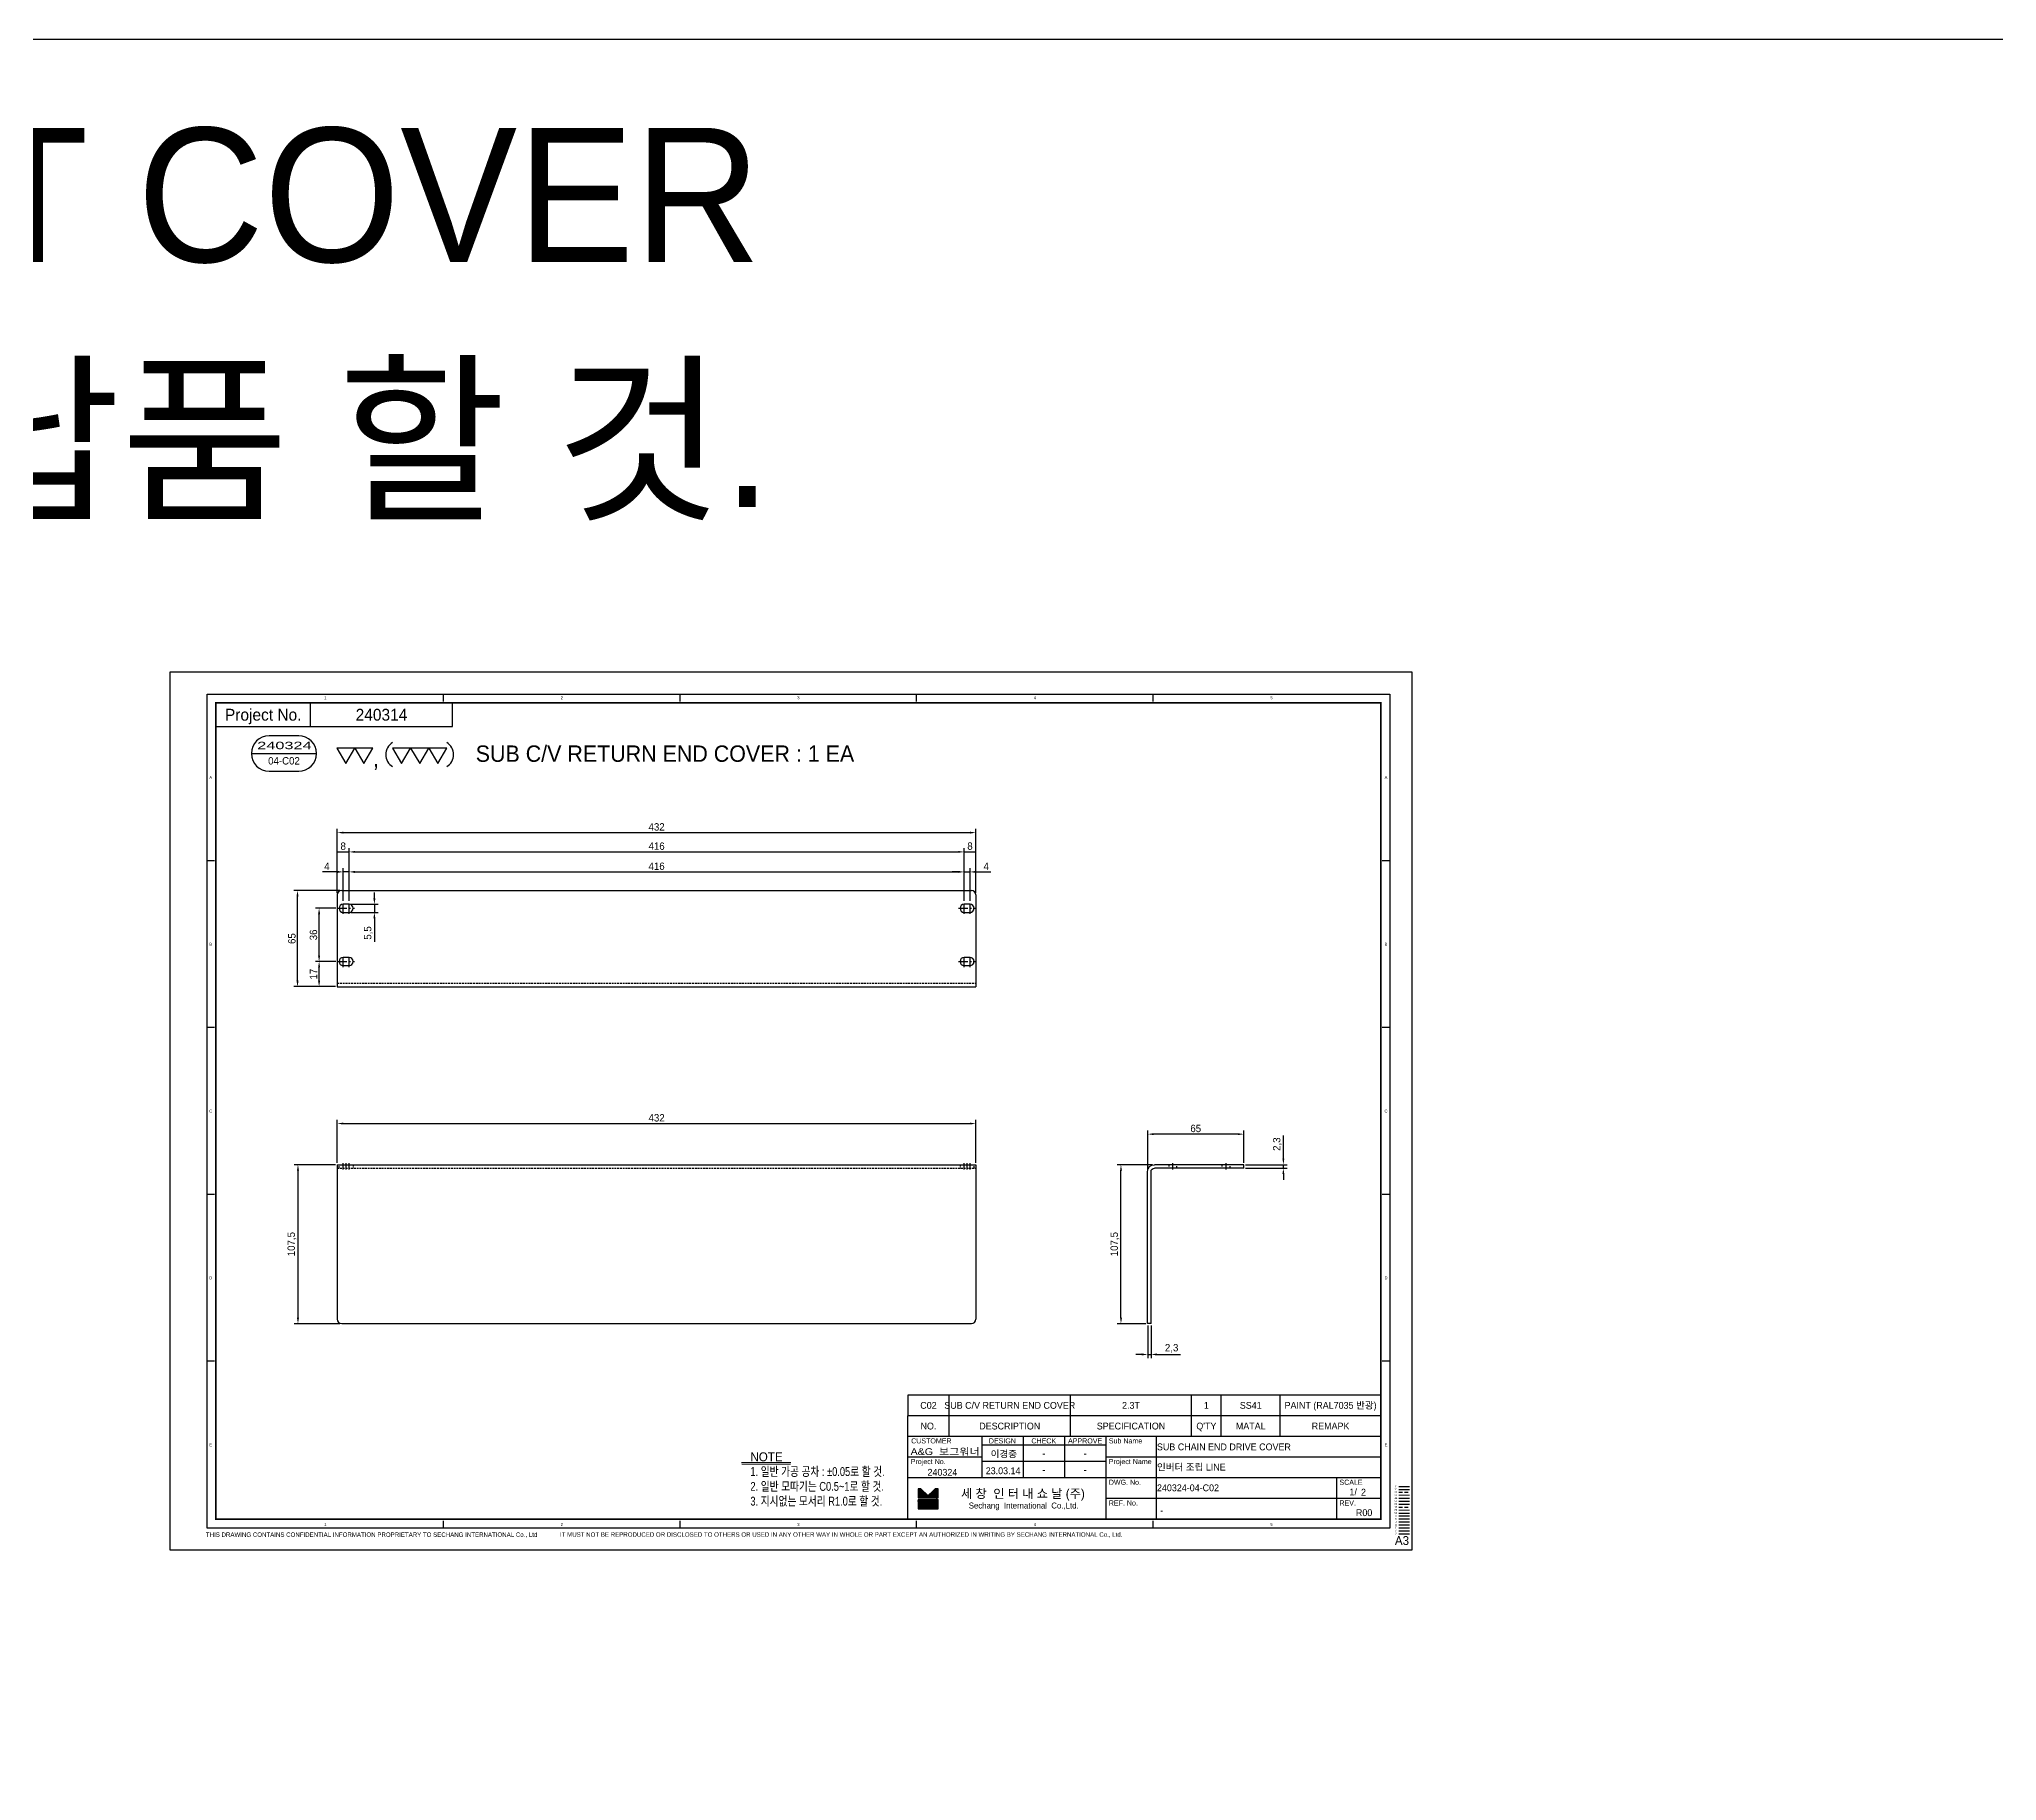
# Model space of a CAD drawing. Header units: inches. Extents: x 0 to 77285, y -118 to 40065.
# Drawn here: x 72683 to 74008, y 9072 to 10249 of the extents above; entities that cross this region are included whole.
import ezdxf
from ezdxf.enums import TextEntityAlignment as Align

# ---------------------------------------------------------------- set-up
doc = ezdxf.new("R2010")
doc.units = ezdxf.units.IN
doc.header["$LTSCALE"] = 5
doc.header["$MEASUREMENT"] = 0
for name, pattern in [('CENTER', [2, 1.25, -0.25, 0.25, -0.25]), ('HIDDEN', [0.375, 0.25, -0.125]), ('PHANTOM', [2.5, 1.25, -0.25, 0.25, -0.25, 0.25, -0.25])]:
    doc.linetypes.add(name, pattern=pattern)
for name, color, linetype in [('11', 1, 'CENTER'), ('22', 2, 'HIDDEN'), ('44', 4, 'Continuous'), ('55', 5, 'Continuous'), ('66', 6, 'PHANTOM'), ('77', 40, 'HIDDEN'), ('99', 181, 'Continuous'), ('A', 8, 'Continuous'), ('B', 123, 'Continuous'), ('D', 3, 'Continuous'), ('G', 231, 'Continuous'), ('T', 3, 'Continuous'), ('VV', 1, 'Continuous'), ('Y', 60, 'Continuous')]:
    doc.layers.add(name, color=color, linetype=linetype)
doc.layers.add('33', color=3, linetype='PHANTOM', lineweight=9)
doc.layers.add('88', color=35, linetype='Continuous', lineweight=5)
doc.styles.add('SCI', font='')
doc.styles.get('SCI').set_extended_font_data('Gulim')
doc.dimstyles.new('SCH', dxfattribs={"dimtxt": 2.5, "dimasz": 2, "dimexe": 1.25, "dimexo": 0.625, "dimtad": 1, "dimdec": 8, "dimtxsty": 'SCI', "dimcen": 2.5, "dimclrd": 4, "dimclre": 4, "dimclrt": 7, "dimadec": 8, "dimazin": 2, "dimtfac": 1, "dimtdec": 8, "dimtmove": 0, "dimatfit": 3, "dimfxl": 1, "dimarcsym": 0})

# ---------------------------------------------------------------- blocks, each defined once
blk = doc.blocks.new('J2')
for p, q in [((0, 2.25), (-2.6, 2.25)), ((-2.6, 2.25), (-1.3, 0)), ((-1.3, 0), (0, 2.25)), ((2.6, 2.25), (0, 2.25)), ((0, 2.25), (1.3, 0)), ((1.3, 0), (2.6, 2.25))]:
    blk.add_line(p, q)
blk = doc.blocks.new('J3')
for p, q in [((-3.9, 2.25), (-2.6, 0)), ((-1.3, 2.25), (-3.9, 2.25)), ((-2.6, 0), (-1.3, 2.25)), ((-1.3, 2.25), (0, 0)), ((1.3, 2.25), (-1.3, 2.25)), ((0, 0), (1.3, 2.25)), ((1.3, 2.25), (2.6, 0)), ((3.9, 2.25), (1.3, 2.25)), ((2.6, 0), (3.9, 2.25))]:
    blk.add_line(p, q)
blk = doc.blocks.new('A$C645fd8c3')
at = {"linetype": 'Continuous'}
h = blk.add_hatch(dxfattribs=at)
h.set_pattern_fill('ANSI31', color=5, scale=0.563055, style=0)
h.set_pattern_definition([(45, (-482.600826, -378.99261), (-0.04976753, 0.04976753), [])])
h.paths.add_polyline_path([(259.73, -279.27), (259.73, -276.17), (258.74, -276.17), (256.35, -278.56), (253.96, -276.17), (252.97, -276.17), (252.97, -279.27)])
h.paths.add_polyline_path([(252.97, -279.83), (252.97, -282.93), (259.73, -282.93), (259.73, -279.83)])
at = {"color": 2}
for p, q in [((12.5, -289.5), (12.5, -7.5)), ((12.5, -7.5), (412.5, -7.5)), ((92.5, -10), (92.5, -7.5)), ((172.5, -10), (172.5, -7.5)), ((252.5, -10), (252.5, -7.5)), ((332.5, -10), (332.5, -7.5)), ((412.5, -7.5), (412.5, -289.5)), ((15, -63.9), (12.5, -63.9)), ((412.5, -63.9), (410, -63.9)), ((15, -120.3), (12.5, -120.3)), ((412.5, -120.3), (410, -120.3)), ((15, -176.7), (12.5, -176.7)), ((412.5, -176.7), (410, -176.7)), ((15, -233.1), (12.5, -233.1)), ((412.5, -233.1), (410, -233.1)), ((412.5, -289.5), (12.5, -289.5)), ((92.5, -289.5), (92.5, -287)), ((172.5, -289.5), (172.5, -287)), ((252.5, -289.5), (252.5, -287)), ((332.5, -289.5), (332.5, -287))]:
    blk.add_line(p, q, dxfattribs=at)
at = {"color": 40}
for p, q in [((47.5, -18.5), (47.5, -10.5)), ((95.5, -18.5), (95.5, -10.5))]:
    blk.add_line(p, q, dxfattribs=at)
at = {"color": 7, "linetype": 'Continuous'}
blk.add_line((27.52, -27.62), (49.52, -27.62), dxfattribs=at)
for p, q in [((409.5, -244.5), (249.5, -244.5)), ((249.5, -244.5), (249.5, -251.5)), ((249.5, -286.5), (249.5, -251.5)), ((409.5, -251.5), (249.5, -251.5)), ((409.5, -258.5), (249.5, -258.5)), ((316.5, -261.5), (274.5, -261.5)), ((316.5, -258.5), (316.5, -286.5)), ((316.5, -267), (274.5, -267)), ((415.59, -275.4), (419.2, -275.4))]:
    blk.add_line(p, q)
at = {"color": 3}
for p, q in [((263.5, -251.5), (263.5, -244.5)), ((304.5, -251.5), (304.5, -244.5)), ((345.5, -251.5), (345.5, -244.5)), ((355.5, -251.5), (355.5, -244.5)), ((375.5, -251.5), (375.5, -244.5)), ((263.5, -258.5), (263.5, -251.5)), ((304.5, -258.5), (304.5, -251.5)), ((345.5, -258.5), (345.5, -251.5)), ((355.5, -258.5), (355.5, -251.5)), ((375.5, -258.5), (375.5, -251.5)), ((274.5, -258.5), (274.5, -272.5)), ((288.5, -258.5), (288.5, -272.5)), ((302.5, -258.5), (302.5, -272.5)), ((333.5, -258.5), (333.5, -286.5)), ((274.5, -265.5), (249.5, -265.5)), ((409.58, -265.5), (316.5, -265.5)), ((409.5, -272.5), (249.5, -272.5)), ((409.58, -279.5), (316.5, -279.5))]:
    blk.add_line(p, q, dxfattribs=at)
at = {"color": 5, "linetype": 'Continuous'}
for p, q in [((252.97, -276.17), (252.97, -279.27)), ((253.96, -276.17), (252.97, -276.17)), ((253.96, -276.17), (256.35, -278.56)), ((258.74, -276.17), (256.35, -278.56)), ((259.73, -276.17), (258.74, -276.17)), ((259.73, -279.27), (259.73, -276.17)), ((259.73, -279.27), (252.97, -279.27)), ((252.97, -279.83), (252.97, -282.93)), ((259.73, -279.83), (252.97, -279.83)), ((252.97, -282.93), (259.73, -282.93)), ((259.73, -282.93), (259.73, -279.83))]:
    blk.add_line(p, q, dxfattribs=at)
at = {"color": 40, "const_width": 0.5}
blk.add_lwpolyline([(15.5, -286.5), (15.5, -10.5), (409.5, -10.5), (409.5, -286.5)], close=True, dxfattribs=at)
at = {"color": 40}
blk.add_lwpolyline([(15.5, -18.5), (95.5, -18.5)], dxfattribs=at)
blk.add_lwpolyline([(33.52, -21.62, 1), (33.52, -33.62), (43.52, -33.62, 1), (43.52, -21.62)], format="xyb", close=True)
at = {"const_width": 0.257}
blk.add_lwpolyline([(193.31, -268.04), (209.91, -268.04)], dxfattribs=at)
at = {"color": 3}
blk.add_lwpolyline([(193.31, -267.35), (209.91, -267.35)], dxfattribs=at)
for centre, start, end in [((77.61, -27.99), 120, 240), ((91.22, -27.99), 300, 60)]:
    blk.add_arc(centre, 4.69, start, end)
at = {"layer": '11'}
blk.add_line((415.59, -276.4), (419.2, -276.4), dxfattribs=at)
at = {"layer": '22'}
blk.add_line((415.59, -277.4), (419.2, -277.4), dxfattribs=at)
at = {"layer": '33'}
blk.add_line((415.59, -278.4), (419.2, -278.4), dxfattribs=at)
at = {"layer": '44'}
blk.add_line((415.59, -279.4), (419.2, -279.4), dxfattribs=at)
at = {"layer": '55'}
blk.add_line((415.59, -280.4), (419.2, -280.4), dxfattribs=at)
at = {"layer": '66'}
blk.add_line((415.59, -281.4), (419.2, -281.4), dxfattribs=at)
at = {"layer": '77'}
blk.add_line((415.59, -282.4), (419.2, -282.4), dxfattribs=at)
at = {"layer": '88'}
blk.add_line((415.59, -283.4), (419.2, -283.4), dxfattribs=at)
at = {"layer": '99'}
blk.add_line((415.59, -284.4), (419.2, -284.4), dxfattribs=at)
at = {"layer": 'A'}
blk.add_line((415.59, -285.4), (419.2, -285.4), dxfattribs=at)
at = {"layer": 'B'}
blk.add_line((415.59, -286.4), (419.2, -286.4), dxfattribs=at)
at = {"layer": 'D'}
blk.add_line((415.59, -287.4), (419.2, -287.4), dxfattribs=at)
at = {"layer": 'Defpoints', "color": 1}
blk.add_lwpolyline([(0, -297), (0, 0), (420, 0), (420, -297)], close=True, dxfattribs=at)
at = {"layer": 'G'}
blk.add_line((415.59, -288.4), (419.2, -288.4), dxfattribs=at)
at = {"layer": 'T'}
for p, q in [((394.5, -272.5), (394.5, -286.5)), ((415.59, -289.4), (419.2, -289.4))]:
    blk.add_line(p, q, dxfattribs=at)
at = {"layer": 'VV'}
blk.add_line((415.59, -291.4), (419.2, -291.4), dxfattribs=at)
at = {"layer": 'Y'}
blk.add_line((415.59, -290.4), (419.2, -290.4), dxfattribs=at)
at = {"xscale": 2.34375, "yscale": 2.34375, "zscale": 2.34375}
for name, p in [('J2', (62.5, -31.03)), ('J3', (84.42, -31.03))]:
    blk.add_blockref(name, p, dxfattribs=at)
at = {"style": 'SCI'}
for s, height, p in [('Project No.', 4, (31.5, -14.5)), (',', 5.86, (69.61, -29.14)), ('NO.', 2.308, (256.5, -255)), ('DESCRIPTION', 2.3077, (284, -255)), ('SPECIFICATION', 2.3077, (325, -255)), ("Q'TY", 2.308, (350.5, -255)), ('MATAL', 2.308, (365.5, -255)), ('REMAPK', 2.308, (392.5, -255)), ('DESIGN', 1.731, (281.5, -260)), ('이경중', 2.308, (282, -264.44)), ('CHECK', 1.731, (295.5, -260)), ('-', 2.31, (295.5, -264.25)), ('APPROVE', 1.731, (309.5, -260)), ('-', 2.31, (309.5, -264.25)), ('세 창  인 터 내 쇼 날 (주)', 3.0296, (288.44, -277.82)), ('0', 0.6, (414.6, -275.37)), ('Sechang  International  Co.,Ltd.', 2.0198, (288.72, -281.87))]:
    blk.add_text(s, height=height, dxfattribs=at).set_placement(p, align=Align.MIDDLE_CENTER)
at = {"color": 2, "style": 'SCI'}
for s, p in [('1', (52.5, -8.75)), ('2', (132.5, -8.75)), ('3', (212.5, -8.75)), ('4', (292.5, -8.75)), ('5', (372.5, -8.75)), ('A', (13.75, -35.7)), ('A', (411.25, -35.7)), ('B', (13.75, -92.1)), ('B', (411.25, -92.1)), ('C', (13.75, -148.5)), ('C', (411.25, -148.5)), ('D', (13.75, -204.9)), ('D', (411.25, -204.9)), ('E', (13.75, -261.3)), ('E', (411.25, -261.3)), ('E', (411.25, -261.3)), ('1', (52.5, -288.25)), ('2', (132.5, -288.25)), ('3', (212.5, -288.25)), ('4', (292.5, -288.25)), ('5', (372.5, -288.25))]:
    blk.add_text(s, height=1, dxfattribs=at).set_placement(p, align=Align.MIDDLE_CENTER)
at = {"style": 'SCI'}
for s, height, p in [('CUSTOMER', 1.731, (250.65, -260)), ('Sub Name', 1.731, (317.5, -260)), ('Project No.', 1.7308, (250.5, -267)), ('Project Name', 1.7308, (317.5, -267)), ('DWG. No.', 1.731, (317.5, -274)), ('SCALE', 1.731, (395.5, -274)), ('REF. No.', 1.731, (317.5, -281)), ('REV.', 1.731, (395.5, -281))]:
    blk.add_text(s, height=height, dxfattribs=at).set_placement(p, align=Align.MIDDLE_LEFT)
at = {"color": 40, "style": 'SCI'}
for s, height, p in [('-', 2.31, (295.5, -269.75)), ('-', 2.31, (309.5, -269.75)), ('1/', 2.308, (400.15, -277.29))]:
    blk.add_text(s, height=height, dxfattribs=at).set_placement(p, align=Align.MIDDLE_CENTER)
at = {"color": 3, "linetype": 'Continuous', "style": 'SCI'}
for s, p in [('THIS DRAWING CONTAINS CONFIDENTIAL INFORMATION PROPRIETARY TO SECHANG INTERNATIONAL Co., Ltd  ', (12.11, -292.46)), ('IT MUST NOT BE REPRODUCED OR DISCLOSED TO OTHERS OR USED IN ANY OTHER WAY IN WHOLE OR PART EXCEPT AN AUTHORIZED IN WRITING BY SECHANG INTERNATIONAL Co., Ltd.', (131.88, -292.43))]:
    blk.add_text(s, height=1.5, dxfattribs=at).set_placement(p)
at = {"color": 2, "style": 'SCI'}
blk.add_text('A3', height=3, dxfattribs=at).set_placement((419.05, -296.11), align=Align.BOTTOM_RIGHT)
at = {"color": 40, "insert": (196.28, -263.89), "char_height": 3, "attachment_point": 1, "style": 'SCI'}
blk.add_mtext_dynamic_manual_height_columns('NOTE{\\W0.8;\\P1. 일반 가공 공차 : %%P0.05로 할 것.\\P2. 일반 모따기는 C0.5~1로 할 것.\\P3. 지시없는 모서리 R1.0로 할 것.}', width=205.982, gutter_width=1.29, heights=[0], dxfattribs=at)
at = {"layer": '11', "style": 'SCI'}
blk.add_text('11', height=0.6, dxfattribs=at).set_placement((414.6, -276.37), align=Align.MIDDLE_CENTER)
at = {"layer": '22', "style": 'SCI'}
blk.add_text('22', height=0.6, dxfattribs=at).set_placement((414.6, -277.37), align=Align.MIDDLE_CENTER)
at = {"layer": '33', "style": 'SCI'}
blk.add_text('33', height=0.6, dxfattribs=at).set_placement((414.6, -278.37), align=Align.MIDDLE_CENTER)
at = {"layer": '44', "style": 'SCI'}
blk.add_text('44', height=0.6, dxfattribs=at).set_placement((414.6, -279.37), align=Align.MIDDLE_CENTER)
at = {"layer": '55', "style": 'SCI'}
blk.add_text('55', height=0.6, dxfattribs=at).set_placement((414.6, -280.37), align=Align.MIDDLE_CENTER)
at = {"layer": '66', "style": 'SCI'}
blk.add_text('66', height=0.6, dxfattribs=at).set_placement((414.6, -281.37), align=Align.MIDDLE_CENTER)
at = {"layer": '77', "style": 'SCI'}
blk.add_text('77', height=0.6, dxfattribs=at).set_placement((414.6, -282.37), align=Align.MIDDLE_CENTER)
at = {"layer": '88', "style": 'SCI'}
blk.add_text('88', height=0.6, dxfattribs=at).set_placement((414.6, -283.37), align=Align.MIDDLE_CENTER)
at = {"layer": '99', "style": 'SCI'}
blk.add_text('99', height=0.6, dxfattribs=at).set_placement((414.6, -284.37), align=Align.MIDDLE_CENTER)
at = {"layer": 'A', "style": 'SCI'}
blk.add_text('A', height=0.6, dxfattribs=at).set_placement((414.6, -285.37), align=Align.MIDDLE_CENTER)
at = {"layer": 'B', "style": 'SCI'}
blk.add_text('B', height=0.6, dxfattribs=at).set_placement((414.6, -286.37), align=Align.MIDDLE_CENTER)
at = {"layer": 'D', "style": 'SCI'}
blk.add_text('D', height=0.6, dxfattribs=at).set_placement((414.6, -287.37), align=Align.MIDDLE_CENTER)
at = {"layer": 'G', "style": 'SCI'}
blk.add_text('G', height=0.6, dxfattribs=at).set_placement((414.6, -288.37), align=Align.MIDDLE_CENTER)
at = {"layer": 'T', "style": 'SCI'}
blk.add_text('T', height=0.6, dxfattribs=at).set_placement((414.6, -289.37), align=Align.MIDDLE_CENTER)
at = {"layer": 'VV', "style": 'SCI'}
blk.add_text('V', height=0.6, dxfattribs=at).set_placement((414.6, -291.37), align=Align.MIDDLE_CENTER)
at = {"layer": 'Y', "style": 'SCI'}
blk.add_text('Y', height=0.6, dxfattribs=at).set_placement((414.6, -290.37), align=Align.MIDDLE_CENTER)
blk = doc.blocks.new('A$C3018689d')
for p, q in [((0, 0), (60.4, 0)), ((0, -2.3), (0, 0)), ((0, -2.3), (60.4, -2.3)), ((62.7, -107.5), (62.7, -4.6)), ((65, -107.5), (65, -4.6)), ((62.7, -107.5), (65, -107.5))]:
    blk.add_line(p, q)
for radius in [4.6, 2.3]:
    blk.add_arc((60.4, -4.6), radius, 0, 90)
at = {"layer": '11'}
for p, q in [((12, -3.3), (12, 1)), ((48, -3.3), (48, 1))]:
    blk.add_line(p, q, dxfattribs=at)
at = {"layer": '22'}
for p, q in [((9.25, -2.3), (9.25, 0)), ((14.75, 0), (14.75, -2.3)), ((45.25, -2.3), (45.25, 0)), ((50.75, 0), (50.75, -2.3))]:
    blk.add_line(p, q, dxfattribs=at)
blk = doc.blocks.new('A$C2effa64f')
for p, q in [((0, 0), (432, 0)), ((0, 0), (0, -104.5)), ((432, 0), (432, -104.5)), ((3, -107.5), (429, -107.5))]:
    blk.add_line(p, q)
for centre, start, end in [((3, -104.5), 180, 270), ((429, -104.5), 270, 0)]:
    blk.add_arc(centre, 3, start, end)
at = {"layer": '11'}
for p, q in [((4, -3.3), (4, 1)), ((6, -3.3), (6, 1)), ((8, -3.3), (8, 1)), ((424, -3.3), (424, 1)), ((426, -3.3), (426, 1)), ((428, -3.3), (428, 1))]:
    blk.add_line(p, q, dxfattribs=at)
at = {"layer": '22'}
for p, q in [((1.25, -2.3), (1.25, 0)), ((10.75, 0), (10.75, -2.3)), ((421.25, 0), (421.25, -2.3)), ((430.75, -2.3), (430.75, 0)), ((0, -2.3), (432, -2.3))]:
    blk.add_line(p, q, dxfattribs=at)
blk = doc.blocks.new('A$Cbc27d7b5')
for p, q in [((0, 62), (0, 0)), ((3, 65), (429, 65)), ((432, 62), (432, 0)), ((0, 0), (432, 0))]:
    blk.add_line(p, q)
for points in [[(4, 55.75, 1), (4, 50.25), (8, 50.25, 1), (8, 55.75)], [(424, 55.75, 1), (424, 50.25), (428, 50.25, 1), (428, 55.75)], [(4, 19.75, 1), (4, 14.25), (8, 14.25, 1), (8, 19.75)], [(424, 19.75, 1), (424, 14.25), (428, 14.25, 1), (428, 19.75)]]:
    blk.add_lwpolyline(points, format="xyb", close=True)
for centre, start, end in [((3, 62), 90, 180), ((429, 62), 0, 90)]:
    blk.add_arc(centre, 3, start, end)
at = {"layer": '11'}
for p, q in [((0.25, 53), (11.75, 53)), ((4, 49.25), (4, 56.75)), ((8, 49.25), (8, 56.75)), ((420.25, 53), (431.75, 53)), ((424, 49.25), (424, 56.75)), ((428, 49.25), (428, 56.75)), ((0.25, 17), (11.75, 17)), ((4, 13.25), (4, 20.75)), ((8, 13.25), (8, 20.75)), ((420.25, 17), (431.75, 17)), ((424, 13.25), (424, 20.75)), ((428, 13.25), (428, 20.75))]:
    blk.add_line(p, q, dxfattribs=at)
at = {"layer": '22'}
blk.add_line((0, 2.3), (432, 2.3), dxfattribs=at)
blk = doc.blocks.new('*D1089')
at = {"color": 4, "lineweight": -2, "transparency": 16777216}
for p, q in [((73525.1, 9492.2), (73525.1, 9508)), ((73499.5, 9488.2), (73527.6, 9488.2)), ((73499.5, 9485.9), (73527.6, 9485.9)), ((73525.1, 9485.9), (73525.1, 9488.2)), ((73525.1, 9481.9), (73525.1, 9477.9))]:
    blk.add_line(p, q, dxfattribs=at)
at = {"color": 4, "transparency": 16777216}
for points in [[(73524.4, 9492.2), (73525.7, 9492.2), (73525.1, 9488.2)], [(73524.4, 9481.9), (73525.7, 9481.9), (73525.1, 9485.9)]]:
    blk.add_solid(points, dxfattribs=at)
at = {"layer": 'Defpoints', "color": 0, "transparency": 16777216}
for p in [(73498.3, 9488.2), (73498.3, 9485.9), (73525.1, 9488.2)]:
    blk.add_point(p, dxfattribs=at)
at = {"color": 7, "transparency": 16777216, "insert": (73521, 9502.1), "char_height": 5, "attachment_point": 5, "rotation": 90, "style": 'SCI'}
blk.add_mtext('2,3', dxfattribs=at)
blk = doc.blocks.new('*D1090')
at = {"color": 4, "lineweight": -2, "transparency": 16777216}
for p, q in [((73433.3, 9484.9), (73433.3, 9511.4)), ((73494.3, 9508.9), (73437.3, 9508.9)), ((73498.3, 9489.5), (73498.3, 9511.4))]:
    blk.add_line(p, q, dxfattribs=at)
at = {"color": 4, "transparency": 16777216}
for points in [[(73437.3, 9509.5), (73437.3, 9508.2), (73433.3, 9508.9)], [(73494.3, 9509.5), (73494.3, 9508.2), (73498.3, 9508.9)]]:
    blk.add_solid(points, dxfattribs=at)
at = {"layer": 'Defpoints', "color": 0, "transparency": 16777216}
for p in [(73433.3, 9508.9), (73433.3, 9483.6), (73498.3, 9488.2)]:
    blk.add_point(p, dxfattribs=at)
at = {"color": 7, "transparency": 16777216, "insert": (73465.8, 9512.7), "char_height": 5, "attachment_point": 5, "style": 'SCI'}
blk.add_mtext('65', dxfattribs=at)
blk = doc.blocks.new('*D1091')
at = {"color": 4, "lineweight": -2, "transparency": 16777216}
for p, q in [((73436.6, 9488.2), (73412.7, 9488.2)), ((73415.2, 9384.7), (73415.2, 9484.2)), ((73432, 9380.7), (73412.7, 9380.7))]:
    blk.add_line(p, q, dxfattribs=at)
at = {"color": 4, "transparency": 16777216}
for points in [[(73414.6, 9484.2), (73415.9, 9484.2), (73415.2, 9488.2)], [(73414.6, 9384.7), (73415.9, 9384.7), (73415.2, 9380.7)]]:
    blk.add_solid(points, dxfattribs=at)
at = {"layer": 'Defpoints', "color": 0, "transparency": 16777216}
for p in [(73415.2, 9488.2), (73437.9, 9488.2), (73433.3, 9380.7)]:
    blk.add_point(p, dxfattribs=at)
at = {"color": 7, "transparency": 16777216, "insert": (73411.1, 9434.5), "char_height": 5, "attachment_point": 5, "rotation": 90, "style": 'SCI'}
blk.add_mtext('107,5', dxfattribs=at)
blk = doc.blocks.new('*D1092')
at = {"color": 4, "lineweight": -2, "transparency": 16777216}
for p, q in [((73433.3, 9379.5), (73433.3, 9357.4)), ((73435.6, 9379.5), (73435.6, 9357.4)), ((73429.3, 9359.9), (73425.3, 9359.9)), ((73433.3, 9359.9), (73435.6, 9359.9)), ((73439.6, 9359.9), (73455.4, 9359.9))]:
    blk.add_line(p, q, dxfattribs=at)
at = {"color": 4, "transparency": 16777216}
for points in [[(73429.3, 9360.6), (73429.3, 9359.2), (73433.3, 9359.9)], [(73439.6, 9360.6), (73439.6, 9359.2), (73435.6, 9359.9)]]:
    blk.add_solid(points, dxfattribs=at)
at = {"layer": 'Defpoints', "color": 0, "transparency": 16777216}
for p in [(73433.3, 9380.7), (73435.6, 9380.7), (73435.6, 9359.9)]:
    blk.add_point(p, dxfattribs=at)
at = {"color": 7, "transparency": 16777216, "insert": (73449.5, 9364), "char_height": 5, "attachment_point": 5, "style": 'SCI'}
blk.add_mtext('2,3', dxfattribs=at)
blk = doc.blocks.new('*D1093')
at = {"color": 4, "lineweight": -2, "transparency": 16777216}
for p, q in [((72885.1, 9489.5), (72885.1, 9518.5)), ((72889.1, 9516), (73313.1, 9516)), ((73317.1, 9489.5), (73317.1, 9518.5))]:
    blk.add_line(p, q, dxfattribs=at)
at = {"color": 4, "transparency": 16777216}
for points in [[(72889.1, 9516.7), (72889.1, 9515.4), (72885.1, 9516)], [(73313.1, 9516.7), (73313.1, 9515.4), (73317.1, 9516)]]:
    blk.add_solid(points, dxfattribs=at)
at = {"layer": 'Defpoints', "color": 0, "transparency": 16777216}
for p in [(73317.1, 9516), (72885.1, 9488.2), (73317.1, 9488.2)]:
    blk.add_point(p, dxfattribs=at)
at = {"color": 7, "transparency": 16777216, "insert": (73101.1, 9519.9), "char_height": 5, "attachment_point": 5, "style": 'SCI'}
blk.add_mtext('432', dxfattribs=at)
blk = doc.blocks.new('*D1094')
at = {"color": 4, "lineweight": -2, "transparency": 16777216}
for p, q in [((72883.8, 9488.2), (72856, 9488.2)), ((72858.5, 9484.2), (72858.5, 9384.7)), ((72886.8, 9380.7), (72856, 9380.7))]:
    blk.add_line(p, q, dxfattribs=at)
at = {"color": 4, "transparency": 16777216}
for points in [[(72857.8, 9484.2), (72859.2, 9484.2), (72858.5, 9488.2)], [(72857.8, 9384.7), (72859.2, 9384.7), (72858.5, 9380.7)]]:
    blk.add_solid(points, dxfattribs=at)
at = {"layer": 'Defpoints', "color": 0, "transparency": 16777216}
for p in [(72885.1, 9488.2), (72858.5, 9380.7), (72888.1, 9380.7)]:
    blk.add_point(p, dxfattribs=at)
at = {"color": 7, "transparency": 16777216, "insert": (72854.4, 9434.5), "char_height": 5, "attachment_point": 5, "rotation": 90, "style": 'SCI'}
blk.add_mtext('107,5', dxfattribs=at)
blk = doc.blocks.new('*D1095')
at = {"color": 4, "lineweight": -2, "transparency": 16777216}
for p, q in [((72884.1, 9625.6), (72870.3, 9625.6)), ((72872.8, 9612.6), (72872.8, 9621.6)), ((72883.8, 9608.6), (72870.3, 9608.6))]:
    blk.add_line(p, q, dxfattribs=at)
at = {"color": 4, "transparency": 16777216}
for points in [[(72872.1, 9621.6), (72873.5, 9621.6), (72872.8, 9625.6)], [(72872.1, 9612.6), (72873.5, 9612.6), (72872.8, 9608.6)]]:
    blk.add_solid(points, dxfattribs=at)
at = {"layer": 'Defpoints', "color": 0, "transparency": 16777216}
for p in [(72872.8, 9625.6), (72885.3, 9625.6), (72885.1, 9608.6)]:
    blk.add_point(p, dxfattribs=at)
at = {"color": 7, "transparency": 16777216, "insert": (72869, 9617.1), "char_height": 5, "attachment_point": 5, "rotation": 90, "style": 'SCI'}
blk.add_mtext('17', dxfattribs=at)
blk = doc.blocks.new('*D1096')
at = {"color": 4, "lineweight": -2, "transparency": 16777216}
for p, q in [((72884.1, 9661.6), (72870.3, 9661.6)), ((72872.8, 9629.6), (72872.8, 9657.6)), ((72884.1, 9625.6), (72870.3, 9625.6))]:
    blk.add_line(p, q, dxfattribs=at)
at = {"color": 4, "transparency": 16777216}
for points in [[(72872.1, 9657.6), (72873.5, 9657.6), (72872.8, 9661.6)], [(72872.1, 9629.6), (72873.5, 9629.6), (72872.8, 9625.6)]]:
    blk.add_solid(points, dxfattribs=at)
at = {"layer": 'Defpoints', "color": 0, "transparency": 16777216}
for p in [(72872.8, 9661.6), (72885.3, 9661.6), (72885.3, 9625.6)]:
    blk.add_point(p, dxfattribs=at)
at = {"color": 7, "transparency": 16777216, "insert": (72869, 9643.6), "char_height": 5, "attachment_point": 5, "rotation": 90, "style": 'SCI'}
blk.add_mtext('36', dxfattribs=at)
blk = doc.blocks.new('*D1097')
at = {"color": 4, "lineweight": -2, "transparency": 16777216}
for p, q in [((72886.8, 9673.6), (72855.7, 9673.6)), ((72858.2, 9612.6), (72858.2, 9669.6)), ((72883.8, 9608.6), (72855.7, 9608.6))]:
    blk.add_line(p, q, dxfattribs=at)
at = {"color": 4, "transparency": 16777216}
for points in [[(72857.5, 9669.6), (72858.9, 9669.6), (72858.2, 9673.6)], [(72857.5, 9612.6), (72858.9, 9612.6), (72858.2, 9608.6)]]:
    blk.add_solid(points, dxfattribs=at)
at = {"layer": 'Defpoints', "color": 0, "transparency": 16777216}
for p in [(72858.2, 9673.6), (72888.1, 9673.6), (72885.1, 9608.6)]:
    blk.add_point(p, dxfattribs=at)
at = {"color": 7, "transparency": 16777216, "insert": (72854.4, 9641.1), "char_height": 5, "attachment_point": 5, "rotation": 90, "style": 'SCI'}
blk.add_mtext('65', dxfattribs=at)
blk = doc.blocks.new('*D1098')
at = {"color": 4, "lineweight": -2, "transparency": 16777216}
for p, q in [((72910.2, 9668.3), (72910.2, 9672.3)), ((72894.3, 9664.3), (72912.7, 9664.3)), ((72894.3, 9658.8), (72912.7, 9658.8)), ((72910.2, 9664.3), (72910.2, 9658.8)), ((72910.2, 9654.8), (72910.2, 9639))]:
    blk.add_line(p, q, dxfattribs=at)
at = {"color": 4, "transparency": 16777216}
for points in [[(72909.5, 9668.3), (72910.9, 9668.3), (72910.2, 9664.3)], [(72909.5, 9654.8), (72910.9, 9654.8), (72910.2, 9658.8)]]:
    blk.add_solid(points, dxfattribs=at)
at = {"layer": 'Defpoints', "color": 0, "transparency": 16777216}
for p in [(72893.1, 9664.3), (72893.1, 9658.8), (72910.2, 9658.8)]:
    blk.add_point(p, dxfattribs=at)
at = {"color": 7, "transparency": 16777216, "insert": (72906.1, 9644.9), "char_height": 5, "attachment_point": 5, "rotation": 90, "style": 'SCI'}
blk.add_mtext('5,5', dxfattribs=at)
blk = doc.blocks.new('*D1099')
at = {"color": 4, "lineweight": -2, "transparency": 16777216}
for p, q in [((72885.1, 9686.2), (72875.1, 9686.2)), ((72889.1, 9666.6), (72889.1, 9688.7)), ((72893.1, 9686.2), (72889.1, 9686.2)), ((72893.1, 9666.6), (72893.1, 9688.7)), ((72897.1, 9686.2), (72901.1, 9686.2))]:
    blk.add_line(p, q, dxfattribs=at)
at = {"color": 4, "transparency": 16777216}
for points in [[(72885.1, 9686.9), (72885.1, 9685.5), (72889.1, 9686.2)], [(72897.1, 9686.9), (72897.1, 9685.5), (72893.1, 9686.2)]]:
    blk.add_solid(points, dxfattribs=at)
at = {"layer": 'Defpoints', "color": 0, "transparency": 16777216}
for p in [(72889.1, 9686.2), (72889.1, 9665.3), (72893.1, 9665.3)]:
    blk.add_point(p, dxfattribs=at)
at = {"color": 7, "transparency": 16777216, "insert": (72878.1, 9690), "char_height": 5, "attachment_point": 5, "style": 'SCI'}
blk.add_mtext('4', dxfattribs=at)
blk = doc.blocks.new('*D1100')
at = {"color": 4, "lineweight": -2, "transparency": 16777216}
for p, q in [((72893.1, 9666.6), (72893.1, 9688.7)), ((72897.1, 9686.2), (73305.1, 9686.2)), ((73309.1, 9666.6), (73309.1, 9688.7))]:
    blk.add_line(p, q, dxfattribs=at)
at = {"color": 4, "transparency": 16777216}
for points in [[(72897.1, 9686.9), (72897.1, 9685.5), (72893.1, 9686.2)], [(73305.1, 9686.9), (73305.1, 9685.5), (73309.1, 9686.2)]]:
    blk.add_solid(points, dxfattribs=at)
at = {"layer": 'Defpoints', "color": 0, "transparency": 16777216}
for p in [(73309.1, 9686.2), (72893.1, 9665.3), (73309.1, 9665.3)]:
    blk.add_point(p, dxfattribs=at)
at = {"color": 7, "transparency": 16777216, "insert": (73101.1, 9690), "char_height": 5, "attachment_point": 5, "style": 'SCI'}
blk.add_mtext('416', dxfattribs=at)
blk = doc.blocks.new('*D1101')
at = {"color": 4, "lineweight": -2, "transparency": 16777216}
for p, q in [((73305.1, 9686.2), (73301.1, 9686.2)), ((73309.1, 9666.6), (73309.1, 9688.7)), ((73309.1, 9686.2), (73313.1, 9686.2)), ((73313.1, 9666.6), (73313.1, 9688.7)), ((73317.1, 9686.2), (73327.1, 9686.2))]:
    blk.add_line(p, q, dxfattribs=at)
at = {"color": 4, "transparency": 16777216}
for points in [[(73305.1, 9686.9), (73305.1, 9685.5), (73309.1, 9686.2)], [(73317.1, 9686.9), (73317.1, 9685.5), (73313.1, 9686.2)]]:
    blk.add_solid(points, dxfattribs=at)
at = {"layer": 'Defpoints', "color": 0, "transparency": 16777216}
for p in [(73313.1, 9686.2), (73309.1, 9665.3), (73313.1, 9665.3)]:
    blk.add_point(p, dxfattribs=at)
at = {"color": 7, "transparency": 16777216, "insert": (73324.1, 9690), "char_height": 5, "attachment_point": 5, "style": 'SCI'}
blk.add_mtext('4', dxfattribs=at)
blk = doc.blocks.new('*D1102')
at = {"color": 4, "lineweight": -2, "transparency": 16777216}
for p, q in [((72885.1, 9671.8), (72885.1, 9702.2)), ((72885.1, 9699.7), (72893.1, 9699.7)), ((72893.1, 9666.6), (72893.1, 9702.2))]:
    blk.add_line(p, q, dxfattribs=at)
at = {"layer": 'Defpoints', "color": 0, "transparency": 16777216}
for p in [(72893.1, 9699.7), (72885.1, 9670.6), (72893.1, 9665.3)]:
    blk.add_point(p, dxfattribs=at)
at = {"color": 7, "transparency": 16777216, "insert": (72889.1, 9703.6), "char_height": 5, "attachment_point": 5, "style": 'SCI'}
blk.add_mtext('8', dxfattribs=at)
blk = doc.blocks.new('*D1103')
at = {"color": 4, "lineweight": -2, "transparency": 16777216}
for p, q in [((72893.1, 9666.6), (72893.1, 9702.2)), ((72897.1, 9699.7), (73305.1, 9699.7)), ((73309.1, 9666.6), (73309.1, 9702.2))]:
    blk.add_line(p, q, dxfattribs=at)
at = {"color": 4, "transparency": 16777216}
for points in [[(72897.1, 9700.4), (72897.1, 9699.1), (72893.1, 9699.7)], [(73305.1, 9700.4), (73305.1, 9699.1), (73309.1, 9699.7)]]:
    blk.add_solid(points, dxfattribs=at)
at = {"layer": 'Defpoints', "color": 0, "transparency": 16777216}
for p in [(73309.1, 9699.7), (72893.1, 9665.3), (73309.1, 9665.3)]:
    blk.add_point(p, dxfattribs=at)
at = {"color": 7, "transparency": 16777216, "insert": (73101.1, 9703.6), "char_height": 5, "attachment_point": 5, "style": 'SCI'}
blk.add_mtext('416', dxfattribs=at)
blk = doc.blocks.new('*D1104')
at = {"color": 4, "lineweight": -2, "transparency": 16777216}
for p, q in [((73309.1, 9666.6), (73309.1, 9702.2)), ((73309.1, 9699.7), (73317.1, 9699.7)), ((73317.1, 9671.8), (73317.1, 9702.2))]:
    blk.add_line(p, q, dxfattribs=at)
at = {"layer": 'Defpoints', "color": 0, "transparency": 16777216}
for p in [(73317.1, 9699.7), (73317.1, 9670.6), (73309.1, 9665.3)]:
    blk.add_point(p, dxfattribs=at)
at = {"color": 7, "transparency": 16777216, "insert": (73313.1, 9703.6), "char_height": 5, "attachment_point": 5, "style": 'SCI'}
blk.add_mtext('8', dxfattribs=at)
blk = doc.blocks.new('*D1105')
at = {"color": 4, "lineweight": -2, "transparency": 16777216}
for p, q in [((72885.1, 9671.8), (72885.1, 9715.3)), ((72889.1, 9712.8), (73313.1, 9712.8)), ((73317.1, 9671.8), (73317.1, 9715.3))]:
    blk.add_line(p, q, dxfattribs=at)
at = {"color": 4, "transparency": 16777216}
for points in [[(72889.1, 9713.4), (72889.1, 9712.1), (72885.1, 9712.8)], [(73313.1, 9713.4), (73313.1, 9712.1), (73317.1, 9712.8)]]:
    blk.add_solid(points, dxfattribs=at)
at = {"layer": 'Defpoints', "color": 0, "transparency": 16777216}
for p in [(73317.1, 9712.8), (72885.1, 9670.6), (73317.1, 9670.6)]:
    blk.add_point(p, dxfattribs=at)
at = {"color": 7, "transparency": 16777216, "insert": (73101.1, 9716.6), "char_height": 5, "attachment_point": 5, "style": 'SCI'}
blk.add_mtext('432', dxfattribs=at)

msp = doc.modelspace()

# ---------------------------------------------------------------- linework, layer by layer
msp.add_lwpolyline([(71242.24907534, 10249.29398059), (77285.27826116, 10249.29398059), (77285.27826116, 7893.88231842), (71242.24907534, 7893.88231842)], close=True)

# ---------------------------------------------------------------- block references
at = {"color": 3, "xscale": 2, "yscale": 2, "zscale": 2}
msp.add_blockref('A$C645fd8c3', (72771.99216851, 9821.48436851), dxfattribs=at)
for name, p in [('A$Cbc27d7b5', (72885.09370726, 9608.593406)), ('A$C2effa64f', (72885.09370726, 9488.23400975))]:
    msp.add_blockref(name, p)
at = {"xscale": -1}
msp.add_blockref('A$C3018689d', (73498.2673322, 9488.23400975), dxfattribs=at)

# ---------------------------------------------------------------- texts
at = {"style": 'SCI'}
for s, height, p in [('240314-A03 : SHAFT COVER', 90.6918243595, (71582.48831854, 10143.96990766)), ('도면 수량으로  제작 납품 할 것.', 90.6918243595, (71582.48831854, 9978.39867348)), ('SUB C/V RETURN END COVER : 1 EA', 11.0769230769, (72978.74151803, 9766.17710227))]:
    msp.add_text(s, height=height, dxfattribs=at).set_placement(p, align=Align.MIDDLE_LEFT)
for s, height, p in [('240314', 8, (72914.99216851, 9792.48436851)), ('04-C02', 5, (72849.03992136, 9761.31786982)), ('C02', 4.615384615, (73284.99216851, 9325.48436851)), ('SUB C/V RETURN END COVER', 4.6153846154, (73339.99216851, 9325.48436851)), ('2.3T', 4.615384615, (73421.99216851, 9325.48436851)), ('1', 4.61538462, (73472.99216851, 9325.48436851)), ('SS41', 4.615384615, (73502.99216851, 9325.48436851)), ('PAINT (RAL7035 반광)', 4.6153846154, (73556.99216851, 9325.48436851))]:
    msp.add_text(s, height=height, dxfattribs=at).set_placement(p, align=Align.MIDDLE_CENTER)
at = {"style": 'SCI', "width": 1.564927}
msp.add_text('240324', height=5, dxfattribs=at).set_placement((72830.94859549, 9769.19372665), (72867.70666717, 9769.19372665), align=Align.FIT)
at = {"color": 40, "style": 'SCI', "width": 1.12551}
msp.add_text('A&G_보그워너', height=4.615384615, dxfattribs=at).set_placement((73272.90716469, 9291.87561466), (73319.67293856, 9291.87561466), align=Align.FIT)
at = {"color": 40, "style": 'SCI'}
for s, height, p in [('SUB CHAIN END DRIVE COVER', 4.6153846154, (73439.56627116, 9297.40940814)), ('인버터 조립 LINE', 4.6153846154, (73439.56627116, 9283.71710045)), ('240324-04-C02', 4.6153846154, (73439.56627116, 9269.71710045)), ('2', 4.61538462, (73577.57338106, 9266.75359928)), ('-', 4.61538462, (73441.78360943, 9254.48436851))]:
    msp.add_text(s, height=height, dxfattribs=at).set_placement(p, align=Align.MIDDLE_LEFT)
for s, p in [('23.03.14', (73335.47799869, 9281.25359928)), ('240324', (73294.41188034, 9280.21513774)), ('R00', (73579.6844762, 9252.90744543))]:
    msp.add_text(s, height=4.615384615, dxfattribs=at).set_placement(p, align=Align.MIDDLE_CENTER)

# ---------------------------------------------------------------- dimensions: what is measured, and where the dimension line sits
for base, p1, p2, override, picture, middle in [((73317.0937072559, 9712.7784282635), (72885.0937072559, 9670.5934059981), (73317.0937072559, 9670.5934059981), {"dimscale": 2, "dimcen": 1}, '*D1105', (73101.0937072559, 9716.5950061596)), ((72893.0937072559, 9699.7470235628), (72885.0937072559, 9670.5934059981), (72893.0937072559, 9665.3434059981), {"dimscale": 2, "dimcen": 1}, '*D1102', (72889.0937072559, 9703.5602725641)), ((73309.0937072559, 9699.7470235628), (72893.0937072559, 9665.3434059981), (73309.0937072559, 9665.3434059981), {"dimscale": 2, "dimcen": 1, "dimtmove": 1}, '*D1103', (73101.0937072559, 9703.5669303537)), ((73317.0937072559, 9699.7470235628), (73309.0937072559, 9665.3434059981), (73317.0937072559, 9670.593405998), {"dimscale": 2, "dimcen": 1, "dimtmove": 1}, '*D1104', (73313.0937072559, 9703.5602725641)), ((72889.09370726, 9686.1971781), (72893.09370726, 9665.343406), (72889.09370726, 9665.343406), {"dimscale": 2, "dimcen": 1}, '*D1099', (72878.09270859, 9690.013756)), ((73309.0937072559, 9686.197178101), (72893.0937072559, 9665.3434059981), (73309.0937072559, 9665.3434059981), {"dimscale": 2, "dimcen": 1}, '*D1100', (73101.0937072559, 9690.0170848919)), ((73313.09370726, 9686.1971781), (73309.09370726, 9665.343406), (73313.09370726, 9665.343406), {"dimscale": 2, "dimcen": 1}, '*D1101', (73324.09470592, 9690.013756)), ((73317.0937072558, 9516.0437903637), (72885.0937072559, 9488.2340097546), (73317.0937072558, 9488.2340097546), {"dimscale": 2, "dimcen": 1}, '*D1093', (73101.0937072559, 9519.8603682598))]:
    dim = msp.add_linear_dim(base=base, p1=p1, p2=p2, dimstyle='SCH', override=override)
    dim.commit()
    dim.dimension.update_dxf_attribs({"geometry": picture, "text_midpoint": middle})
for base, p1, p2, angle, override, picture, middle in [((72858.191903963, 9673.5934059981), (72885.0937072559, 9608.5934059981), (72888.0937072559, 9673.5934059981), 90, {"dimscale": 2, "dimcen": 1}, '*D1097', (72854.3786549617, 9641.093405998)), ((72910.183379403, 9658.8434059981), (72893.0937072559, 9664.3434059981), (72893.0937072559, 9658.8434059981), 90, {"dimscale": 2, "dimcen": 1}, '*D1098', (72906.0638720794, 9644.9362821631)), ((72872.7991810499, 9661.5934059981), (72885.3437072559, 9625.593405998), (72885.3437072559, 9661.5934059981), 90, {"dimscale": 2, "dimcen": 1, "dimtmove": 1}, '*D1096', (72868.9859320486, 9643.593405998)), ((72872.7991810499, 9625.593405998), (72885.0937072559, 9608.5934059981), (72885.3437072559, 9625.593405998), 90, {"dimscale": 2, "dimcen": 1}, '*D1095', (72868.9792742589, 9617.093405998)), ((73433.2673321991, 9508.869278109), (73498.2673321991, 9488.2340097546), (73433.2673321991, 9483.6340097546), 180, {"dimscale": 2, "dimcen": 1}, '*D1090', (73465.7673321991, 9512.6825271103)), ((73525.08167703, 9488.23400975), (73498.2673322, 9485.93400975), (73498.2673322, 9488.23400975), 90, {"dimscale": 2, "dimcen": 1}, '*D1089', (73520.95884081, 9502.13114691)), ((72858.5061958962, 9380.7340097546), (72885.0937072559, 9488.2340097546), (72888.0937072559, 9380.7340097546), 90, {"dimscale": 2, "dimcen": 1}, '*D1094', (72854.380030783, 9434.4840097545)), ((73415.2449172648, 9488.2340097546), (73433.2673321991, 9380.7340097546), (73437.8673321991, 9488.2340097546), 90, {"dimscale": 2, "dimcen": 1}, '*D1091', (73411.1187521516, 9434.4840097545)), ((73435.5673322, 9359.89257031), (73433.2673322, 9380.73400975), (73435.5673322, 9380.73400975), 180, {"dimscale": 2, "dimcen": 1}, '*D1092', (73449.46446935, 9364.01540653))]:
    dim = msp.add_linear_dim(base=base, p1=p1, p2=p2, angle=angle, dimstyle='SCH', override=override)
    dim.commit()
    dim.dimension.update_dxf_attribs({"geometry": picture, "text_midpoint": middle})

doc.saveas('drawing.dxf')
